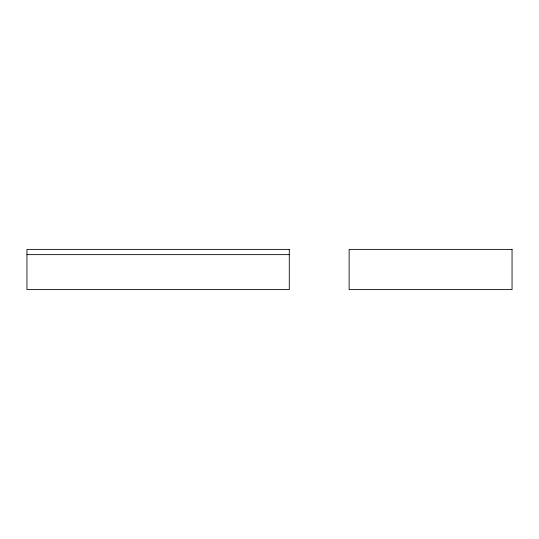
<?xml version="1.0" encoding="UTF-8"?>
<svg xmlns="http://www.w3.org/2000/svg" width="539" height="539" viewBox="0 0 539 539"><rect width="100%" height="100%" fill="white"/><g stroke="black" fill="none" stroke-linecap="round" stroke-linejoin="round"><path stroke-width="0.81" d="M26.95 254.637L289.288 254.637M289.288 249.389L26.95 249.389L26.95 289.611L289.288 289.611L289.288 249.389M512.05 249.389L349.137 249.389L349.137 289.611L512.05 289.611L512.05 249.389"/></g></svg>
